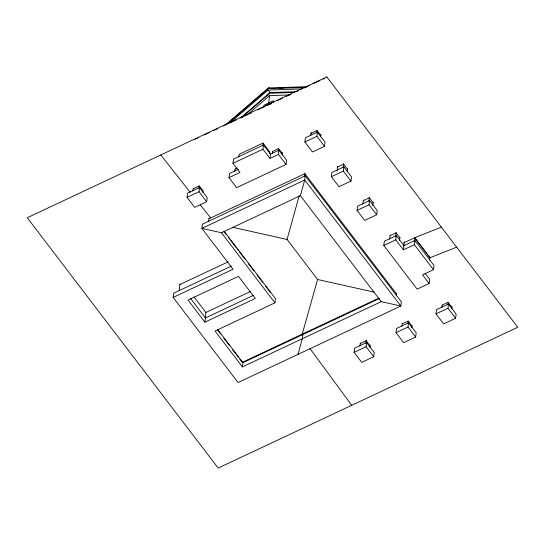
<?xml version="1.0" encoding="UTF-8"?>
<svg xmlns="http://www.w3.org/2000/svg" width="545" height="545" viewBox="0 0 545 545"><rect width="100%" height="100%" fill="white"/><g stroke="black" fill="none" stroke-linecap="round" stroke-linejoin="round"><path stroke-width="0.82" d="M173.14 297.42L233.056 269.257L201.875 228.369L202.406 224.152L305.261 175.803L401.358 301.814L400.827 306.031L238.056 382.542L173.14 297.42L173.671 293.21L231.284 266.13M187.044 197.365L187.575 193.148L199.559 187.514L207.195 197.528L206.664 201.745L194.681 207.379L187.044 197.365L199.027 191.731L199.559 187.514M179.176 290.376L180 283.816M192.889 191.029L193.189 188.625M198.877 188.216L199.184 185.804M202.801 192.419L202.999 190.811M208.633 221.42L209.042 218.204M205.186 318.185L205.908 312.449L194.129 297.005M204.9 322.17L188.039 300.057L238.465 276.349L255.333 298.462L204.9 322.17L205.431 317.953L190.614 298.524M278.951 150.195L278.413 154.412L269.932 158.404L270.463 154.187L278.951 150.195L286.588 160.21L286.05 164.427L236.625 187.664L228.989 177.65L229.52 173.433L238.308 169.304M228.989 177.65L239.97 172.486L232.967 163.302L233.505 159.092L263.46 145.011L270.463 154.187M234.827 171.321L235.133 168.909M238.833 156.824L239.153 154.303L263.119 143.035L269.748 152.219M263.739 106.806L263.937 105.212L273.427 100.75L273.222 102.351M268.263 88.706L268.324 88.229M262.799 145.556L263.119 143.035M269.932 158.404L262.928 149.221L263.46 145.011M268.685 102.985L269.618 95.607L290.029 94.953M305.261 175.803L304.73 180.02L400.827 306.031L381.207 301.651L242.402 366.894L242.934 362.677L217.632 329.5M269.564 153.636L269.768 152.021M272.275 153.717L272.582 151.306M278.27 150.897L278.57 148.492M282.187 155.1L282.494 152.695M242.402 366.894L215.037 331.013L274.953 302.85L275.484 298.633L224.084 231.23M304.88 141.972L305.411 137.762L317.394 132.128L325.031 142.143L324.5 146.353L312.517 151.987L304.88 141.972L316.863 136.339L317.394 132.128M304.498 176.355L304.907 173.147M310.725 135.644L311.127 132.435M316.713 132.83L317.02 130.418M324.5 78.596L322.994 79.141M320.733 136.23L320.937 134.622M302.087 335.066L302.291 333.458M302.85 334.514L302.318 338.731L297.972 354.373M331.367 176.709L331.898 172.493L343.881 166.859L351.518 176.873L350.987 181.09L339.004 186.717L331.367 176.709L343.35 171.076L343.881 166.859M337.212 170.374L337.716 166.361M343.2 167.56L343.711 163.548M347.124 171.764L347.526 168.555M357.064 210.397L357.595 206.187L369.578 200.553L377.215 210.568L376.684 214.778L364.7 220.412L357.064 210.397L369.047 204.763L369.578 200.553M362.902 204.068L363.413 200.056M368.897 201.255L369.401 197.236M354.093 352.37L354.625 348.153L366.608 342.519L374.245 352.533L373.713 356.75L361.73 362.384L354.093 352.37L366.077 346.736L366.608 342.519M372.814 205.458L373.223 202.243M359.938 346.041L360.34 342.825M365.927 343.221L366.335 340.012M369.844 347.424L370.15 345.019M425.066 273.317L429.637 279.312L429.106 283.523L417.123 289.157L383.796 245.448L384.327 241.237L396.31 235.603L403.947 245.618L403.416 249.828L414.398 244.671L414.929 240.454L403.947 245.618M389.634 239.119L390.145 235.106M395.629 236.305L396.133 232.293M403.416 249.828L395.779 239.82L396.31 235.603M399.546 240.509L399.955 237.3M396.242 295.717L396.549 293.312M403.777 245.979L404.301 241.844M396.031 332.654L396.562 328.437L408.546 322.803L416.182 332.818L415.651 337.035L403.668 342.669L396.031 332.654L408.014 327.02L408.546 322.803M401.876 326.326L402.285 323.11M414.268 241.026L414.684 237.695L429.957 257.717L429.644 260.224M407.871 323.505L408.171 321.1M411.788 327.709L412.095 325.304M429.106 283.523L422.504 274.864L433.486 269.7L434.024 265.49L414.929 240.454M435.98 313.879L436.511 309.662L448.494 304.028L456.131 314.043L455.6 318.26L443.616 323.894L435.98 313.879L447.963 308.245L448.494 304.028M441.818 307.55L442.124 305.139M447.813 304.73L448.119 302.325L442.131 305.071M451.73 308.933L452.037 306.528M374.701 292.249L317.599 279.496L287.052 239.446L299.205 195.703M300.384 195.669L304.73 180.02L201.875 228.369L221.495 232.749L300.384 195.669L381.207 301.651M302.203 334.16L317.599 279.496M225.249 125.091L268.358 87.936L306.964 86.689M226.447 124.682L268.269 88.637L306.038 87.418M253.575 101.37L256.13 99.163M258.044 97.514L259.958 95.865M261.879 94.21L263.794 92.561M265.708 90.906L267.622 89.257M229.758 123.068L268.092 90.027L301.998 88.937M241.183 117.373L270.007 92.534L296.827 91.669M241.735 117.522L269.911 93.236L294.225 92.452M247.287 114.852L269.618 95.607M265.531 105.621L271.526 102.801M195.008 139.302L198.06 137.865M204.171 134.996L209.518 132.483M213.34 130.684L217.925 128.531M223.273 126.018L224.799 125.302M230.91 122.427L236.258 119.914M240.072 118.122L243.131 116.684M243.894 116.323L247.689 114.539M249.957 113.476L251.477 112.761M257.547 109.906L265.129 106.343M266.648 105.628L268.923 104.558M269.598 104.279L271.09 103.57M277.262 100.641L282.569 98.141M286.377 96.349L290.948 94.203M296.289 91.689L297.815 90.974M303.919 88.106L309.26 85.592M313.075 83.801L319.942 80.571M232.967 163.302L262.928 149.221M193.175 188.761L199.163 185.947L203.013 190.743M235.113 169.052L237.361 167.996M272.561 151.449L278.556 148.628L282.399 153.424M311.011 133.375L316.999 130.562L320.841 135.392M208.973 218.756L304.839 173.698L396.481 293.864M337.648 166.913L343.636 164.1L347.458 169.107M179.911 284.517L228.307 261.77M363.345 200.608L369.333 197.787L373.155 202.794M205.983 312.414L250.536 291.473M205.431 317.953L253.568 295.329M390.07 235.658L396.065 232.844L399.88 237.852M383.796 245.448L395.779 239.82M378.877 298.122L242.287 362.323L239.718 358.957M242.934 362.677L379.443 298.51M360.245 343.561L366.24 340.741L370.035 345.959M402.19 323.846L408.178 321.025L411.972 326.244M403.702 242.859L414.684 237.729L441.382 227.129M268.501 104.797L271.335 103.639M456.656 247.151L429.957 257.765L414.684 237.736M279.217 88.011L283.454 87.874M296.16 87.466L300.397 87.329M268.746 87.827L269.107 87.861M232.429 227.245L287.052 239.446M190.178 192.317L160.816 154.957M200.185 204.797L210.717 217.939M414.398 244.671L433.486 269.7M316.863 136.339L324.5 146.353M343.35 171.076L350.987 181.09M369.047 204.763L376.684 214.778M447.963 308.245L455.6 318.26M268.092 90.027L270.007 92.534M278.413 154.412L286.05 164.427M408.014 327.02L415.651 337.035M366.077 346.736L373.713 356.75M199.027 191.731L206.664 201.745M224.118 231.775L226.175 234.473M228.743 237.845L229.772 239.194M230.801 240.536L236.455 247.955M237.484 249.303L238.512 250.646M239.541 251.994L245.196 259.413M248.282 263.453L253.936 270.872M257.015 274.912L262.67 282.324M265.756 286.37L270.381 292.44M221.495 232.749L274.953 302.85M351.729 405.303L309.846 348.398M217.653 330.025L220.732 334.058M223.811 338.098L229.452 345.503M232.531 349.536L238.179 356.941M448.119 302.291L451.914 307.469M326.83 76.92L27.25 217.734L218.17 468.08L517.75 327.266L326.83 76.92"/></g></svg>
